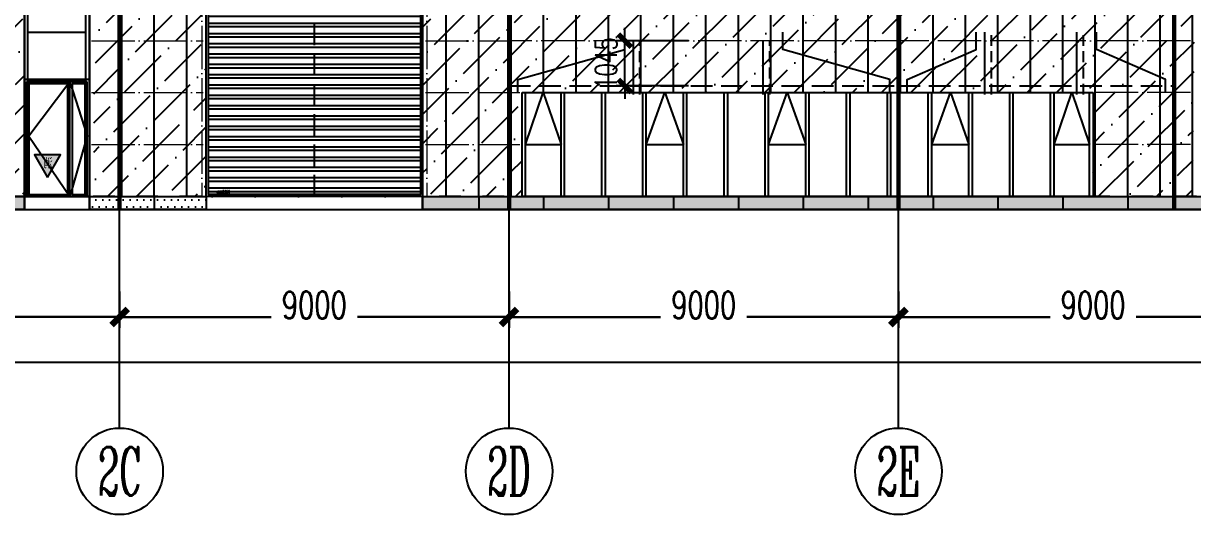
# Model space of a CAD drawing. Extents: x -2072575 to 87763, y -155913 to 742026.
# Drawn here: x -1302479 to -1275454, y 499737 to 511087 of the extents above; entities that cross this region are included whole.
import ezdxf
from ezdxf.enums import TextEntityAlignment as Align

# ---------------------------------------------------------------- set-up
doc = ezdxf.new("R2010")
doc.units = 0
doc.header["$LTSCALE"] = 1000
for name, pattern in [('20剖面图$0$DASH', [0.35, 0.25, -0.1]), ('__DASH', [0.35, 0.25, -0.1]), ('CENTER', [2, 1.25, -0.25, 0.25, -0.25]), ('DASHDOT', [1, 0.5, -0.25, 0, -0.25]), ('DASHED', [0.75, 0.5, -0.25]), ('DOT', [0.25, 0, -0.25]), ('DOTE', [2.42, 2, -0.2, 0.02, -0.2]), ('HIDDEN2', [0.1875, 0.125, -0.0625])]:
    doc.linetypes.add(name, pattern=pattern)
doc.layers.get('Defpoints').update_dxf_attribs({"color": 210})
for name, color, linetype in [('!ZN1-填充-8', 8, 'Continuous'), ('!ZN1-文字-7', 7, 'Continuous'), ('!ZN1-标注-173', 173, 'Continuous'), ('!ZN3-玻璃幕墙-4', 4, 'Continuous'), ('!ZN4-辅助材料-1', 1, 'Continuous'), ('12圆钢+30钢套管撑杆', 3, 'Continuous'), ('12圆钢斜拉条', 30, 'Continuous'), ('250×150×4.5×8 H型钢', 3, 'HIDDEN2'), ('3符号', 3, 'Continuous'), ('3铝板幕墙', 3, 'Continuous'), ('4玻璃幕墙', 4, 'Continuous'), ('A-AXIS-DOTE', 14, 'DOTE'), ('A-HATCH-2', 251, 'Continuous'), ('A-LIN-V', 9, 'Continuous'), ('A-云线', 50, 'Continuous'), ('A-门窗表显示尺寸', 160, 'Continuous'), ('AS-WALL', 40, 'Continuous'), ('DIM', 173, 'Continuous'), ('DOT', 8, 'DOT'), ('DOTE', 1, 'CENTER'), ('压型钢板', 23, 'Continuous')]:
    doc.layers.add(name, color=color, linetype=linetype)
for name, color, linetype, lineweight in [('A-WALL-HATCH', 8, 'Continuous', 13), ('冷弯薄壁C型钢 250x75x20x3.0', 51, 'DOTE', 0), ('梁', 4, 'Continuous', 18)]:
    doc.layers.add(name, color=color, linetype=linetype, lineweight=lineweight)
doc.styles.add('_TCH_AXIS', font='COMPLEX', dxfattribs={"bigfont": 'GBCBIG'})
doc.styles.add('A-STANDARD', font='SIMPLEX', dxfattribs={"bigfont": 'GBCBIG'})
doc.styles.add('DHTEXT-1', font='romans.shx', dxfattribs={"width": 0.7, "bigfont": 'chinese.shx'})
doc.styles.add('样式 1', font='romans.shx', dxfattribs={"width": 0.7, "bigfont": 'chinese.shx'})
doc.dimstyles.new('ZN200', dxfattribs={"dimscale": 200, "dimtxt": 2.5, "dimasz": 1.5, "dimexe": 1, "dimexo": 2, "dimgap": 0.9, "dimtad": 1, "dimdec": 0, "dimdsep": 46, "dimtxsty": 'DHTEXT-1', "dimblk": 'ARCHTICK', "dimcen": 2.5, "dimclrd": 173, "dimclre": 173, "dimclrt": 7, "dimazin": 2, "dimtfac": 1, "dimtdec": 0, "dimtix": 1, "dimtmove": 2, "dimatfit": 3, "dimfxl": 0, "dimtolj": 1, "dimtzin": 0, "dimarcsym": 0})
doc.dimstyles.new('ZN250', dxfattribs={"dimscale": 250, "dimtxt": 2.5, "dimasz": 1.5, "dimexe": 1, "dimexo": 2, "dimgap": 0.9, "dimtad": 1, "dimdec": 0, "dimdsep": 46, "dimtxsty": 'DHTEXT-1', "dimblk": 'ARCHTICK', "dimcen": 2.5, "dimclrd": 173, "dimclre": 173, "dimclrt": 7, "dimazin": 2, "dimtfac": 1, "dimtdec": 0, "dimtix": 1, "dimtmove": 2, "dimatfit": 3, "dimfxl": 0, "dimarcsym": 0})
pattern_1 = [(0, (1318253.53, -507087.46), (79.375, 158.75), [0, -158.75])]
pattern_2 = [(45, (1318253.53, -507087.46), (252.5697, 926.08891), [1190.625, -238.125, 0, -238.125])]

# ---------------------------------------------------------------- blocks, each defined once
blk = doc.blocks.new('_ArchTick')
at = {"color": 0, "linetype": 'ByBlock', "const_width": 0.4}
blk.add_lwpolyline([(-0.5, -0.5), (0.5, 0.5)], dxfattribs=at)
blk = doc.blocks.new('*D107')
at = {"layer": 'Defpoints', "color": 0, "ltscale": 2500, "transparency": 16777216}
for p in [(-1350902, 585773), (-1192902, 585773), (-1192902, 583646)]:
    blk.add_point(p, dxfattribs=at)
at = {"layer": 'DIM', "color": 173, "linetype": 'ByBlock', "lineweight": -2, "ltscale": 2500, "transparency": 16777216}
for p, q in [((-1350902, 585273), (-1350902, 583396)), ((-1192902, 585273), (-1192902, 583396)), ((-1350902, 583646), (-1273283, 583646)), ((-1192902, 583646), (-1270521, 583646))]:
    blk.add_line(p, q, dxfattribs=at)
at = {"layer": 'DIM', "color": 173, "lineweight": -2, "ltscale": 2500, "transparency": 16777216, "xscale": 375, "yscale": 375, "zscale": 375, "rotation": 180}
blk.add_blockref('_ArchTick', (-1350902, 583646), dxfattribs=at)
at = {"layer": 'DIM', "color": 173, "lineweight": -2, "ltscale": 2500, "transparency": 16777216, "xscale": 375, "yscale": 375, "zscale": 375}
blk.add_blockref('_ArchTick', (-1192902, 583646), dxfattribs=at)
at = {"layer": 'DIM', "color": 7, "ltscale": 2500, "transparency": 16777216, "insert": (-1271902, 583921), "char_height": 625, "attachment_point": 5, "style": 'DHTEXT-1'}
blk.add_mtext('158000', dxfattribs=at)
blk = doc.blocks.new('*D126')
at = {"layer": 'Defpoints', "color": 0, "ltscale": 2500, "transparency": 16777216}
for p in [(-1314102, 585773), (-1305102, 585773), (-1305102, 584686)]:
    blk.add_point(p, dxfattribs=at)
at = {"layer": 'DIM', "color": 173, "linetype": 'ByBlock', "lineweight": -2, "ltscale": 2500, "transparency": 16777216}
for p, q in [((-1314102, 585273), (-1314102, 584436)), ((-1305102, 585273), (-1305102, 584436)), ((-1314102, 584686), (-1310598, 584686)), ((-1305102, 584686), (-1308606, 584686))]:
    blk.add_line(p, q, dxfattribs=at)
at = {"layer": 'DIM', "color": 173, "lineweight": -2, "ltscale": 2500, "transparency": 16777216, "xscale": 375, "yscale": 375, "zscale": 375, "rotation": 180}
blk.add_blockref('_ArchTick', (-1314102, 584686), dxfattribs=at)
at = {"layer": 'DIM', "color": 173, "lineweight": -2, "ltscale": 2500, "transparency": 16777216, "xscale": 375, "yscale": 375, "zscale": 375}
blk.add_blockref('_ArchTick', (-1305102, 584686), dxfattribs=at)
at = {"layer": 'DIM', "color": 7, "ltscale": 2500, "transparency": 16777216, "insert": (-1309602, 584961), "char_height": 625, "attachment_point": 5, "style": 'DHTEXT-1'}
blk.add_mtext('9000', dxfattribs=at)
blk = doc.blocks.new('*D127')
at = {"layer": 'Defpoints', "color": 0, "ltscale": 2500, "transparency": 16777216}
for p in [(-1323102, 585773), (-1314102, 585773), (-1314102, 584686)]:
    blk.add_point(p, dxfattribs=at)
at = {"layer": 'DIM', "color": 173, "linetype": 'ByBlock', "lineweight": -2, "ltscale": 2500, "transparency": 16777216}
for p, q in [((-1323102, 585273), (-1323102, 584436)), ((-1314102, 585273), (-1314102, 584436)), ((-1323102, 584686), (-1319598, 584686)), ((-1314102, 584686), (-1317606, 584686))]:
    blk.add_line(p, q, dxfattribs=at)
at = {"layer": 'DIM', "color": 173, "lineweight": -2, "ltscale": 2500, "transparency": 16777216, "xscale": 375, "yscale": 375, "zscale": 375, "rotation": 180}
blk.add_blockref('_ArchTick', (-1323102, 584686), dxfattribs=at)
at = {"layer": 'DIM', "color": 173, "lineweight": -2, "ltscale": 2500, "transparency": 16777216, "xscale": 375, "yscale": 375, "zscale": 375}
blk.add_blockref('_ArchTick', (-1314102, 584686), dxfattribs=at)
at = {"layer": 'DIM', "color": 7, "ltscale": 2500, "transparency": 16777216, "insert": (-1318602, 584961), "char_height": 625, "attachment_point": 5, "style": 'DHTEXT-1'}
blk.add_mtext('9000', dxfattribs=at)
blk = doc.blocks.new('*D128')
at = {"layer": 'Defpoints', "color": 0, "ltscale": 2500, "transparency": 16777216}
for p in [(-1332102, 585773), (-1323102, 585773), (-1323102, 584686)]:
    blk.add_point(p, dxfattribs=at)
at = {"layer": 'DIM', "color": 173, "linetype": 'ByBlock', "lineweight": -2, "ltscale": 2500, "transparency": 16777216}
for p, q in [((-1332102, 585273), (-1332102, 584436)), ((-1323102, 585273), (-1323102, 584436)), ((-1332102, 584686), (-1328598, 584686)), ((-1323102, 584686), (-1326606, 584686))]:
    blk.add_line(p, q, dxfattribs=at)
at = {"layer": 'DIM', "color": 173, "lineweight": -2, "ltscale": 2500, "transparency": 16777216, "xscale": 375, "yscale": 375, "zscale": 375, "rotation": 180}
blk.add_blockref('_ArchTick', (-1332102, 584686), dxfattribs=at)
at = {"layer": 'DIM', "color": 173, "lineweight": -2, "ltscale": 2500, "transparency": 16777216, "xscale": 375, "yscale": 375, "zscale": 375}
blk.add_blockref('_ArchTick', (-1323102, 584686), dxfattribs=at)
at = {"layer": 'DIM', "color": 7, "ltscale": 2500, "transparency": 16777216, "insert": (-1327602, 584961), "char_height": 625, "attachment_point": 5, "style": 'DHTEXT-1'}
blk.add_mtext('9000', dxfattribs=at)
blk = doc.blocks.new('*D129')
at = {"layer": 'Defpoints', "color": 0, "ltscale": 2500, "transparency": 16777216}
for p in [(-1341102, 585773), (-1332102, 585773), (-1332102, 584686)]:
    blk.add_point(p, dxfattribs=at)
at = {"layer": 'DIM', "color": 173, "linetype": 'ByBlock', "lineweight": -2, "ltscale": 2500, "transparency": 16777216}
for p, q in [((-1341102, 585273), (-1341102, 584436)), ((-1332102, 585273), (-1332102, 584436)), ((-1341102, 584686), (-1337598, 584686)), ((-1332102, 584686), (-1335606, 584686))]:
    blk.add_line(p, q, dxfattribs=at)
at = {"layer": 'DIM', "color": 173, "lineweight": -2, "ltscale": 2500, "transparency": 16777216, "xscale": 375, "yscale": 375, "zscale": 375, "rotation": 180}
blk.add_blockref('_ArchTick', (-1341102, 584686), dxfattribs=at)
at = {"layer": 'DIM', "color": 173, "lineweight": -2, "ltscale": 2500, "transparency": 16777216, "xscale": 375, "yscale": 375, "zscale": 375}
blk.add_blockref('_ArchTick', (-1332102, 584686), dxfattribs=at)
at = {"layer": 'DIM', "color": 7, "ltscale": 2500, "transparency": 16777216, "insert": (-1336602, 584961), "char_height": 625, "attachment_point": 5, "style": 'DHTEXT-1'}
blk.add_mtext('9000', dxfattribs=at)
blk = doc.blocks.new('卓越-轴号')
blk.add_circle((0, 0), 4)
at = {"color": 0, "style": '_TCH_AXIS', "width": 1.041667, "flags": 8}
blk.add_attdef('A', text='', height=4.48, dxfattribs=at).set_placement((-2, -2.24), (2, -2.24), align=Align.FIT)
blk = doc.blocks.new('消防救援口标识')
blk.add_wipeout([(0, 0), (-150, 260), (150, 260)]).dxf.layer = '!ZN1-标注-173'
at = {"layer": '!ZN1-填充-8'}
h = blk.add_hatch(color=252, dxfattribs=at)
h.dxf.hatch_style = 1
h.paths.add_polyline_path([(0, 0), (-150, 260), (150, 260)])
at = {"layer": '!ZN1-标注-173'}
blk.add_lwpolyline([(0, 0), (-150, 260), (150, 260)], close=True, dxfattribs=at)
at = {"layer": '!ZN1-文字-7', "ltscale": 1.5, "style": '样式 1', "width": 0.7}
blk.add_text('消', height=120, dxfattribs=at).set_placement((-62, 164), align=Align.MIDDLE_LEFT)
blk = doc.blocks.new('w4243')
at = {"layer": '!ZN4-辅助材料-1', "xscale": 2, "yscale": 2, "zscale": 2}
blk.add_blockref('消防救援口标识', (-1646421, 506714), dxfattribs=at)
blk = doc.blocks.new('WM1328')
at = {"layer": '4玻璃幕墙'}
for p, q in [((-1822540, 519937), (-1821040, 519937)), ((-1822540, 517237), (-1822540, 519937)), ((-1822490, 517237), (-1822490, 519887)), ((-1822490, 519887), (-1822090, 519887)), ((-1822440, 517287), (-1822440, 519837)), ((-1822440, 519837), (-1822140, 519837)), ((-1822140, 519837), (-1822140, 517287)), ((-1822090, 517237), (-1822090, 519887)), ((-1822090, 519887), (-1821090, 519887)), ((-1822040, 517287), (-1822040, 519837)), ((-1822040, 519837), (-1821140, 519837)), ((-1821090, 519887), (-1821090, 517237)), ((-1821040, 519937), (-1821040, 517237)), ((-1822140, 517287), (-1822440, 517287)), ((-1821140, 517287), (-1822040, 517287)), ((-1821040, 517237), (-1822540, 517237))]:
    blk.add_line(p, q, dxfattribs=at)
blk.add_lwpolyline([(-1822090, 519887), (-1822490, 518640), (-1822090, 517237)], dxfattribs=at)
at = {"layer": 'A-WALL-HATCH'}
blk.add_blockref('w4243', (-175149, 10966), dxfattribs=at)
at = {"layer": '4玻璃幕墙'}
blk.add_line((-1821140, 519837), (-1821140, 517287), dxfattribs=at)
blk.add_lwpolyline([(-1822090, 519887), (-1821140, 518630), (-1822090, 517237)], dxfattribs=at)
blk = doc.blocks.new('20250905092536')
at = {"layer": '!ZN1-填充-8'}
h = blk.add_hatch(dxfattribs=at)
h.set_pattern_fill('ANSI36', color=252, scale=300, style=0)
h.set_pattern_definition(pattern_2)
h.paths.add_polyline_path([(15800, 0), (-800, 0), (-800, 17650), (15800, 17650)])
h = blk.add_hatch(dxfattribs=at)
h.set_pattern_fill('ANSI36', color=252, scale=300, style=0)
h.set_pattern_definition(pattern_2)
h.paths.add_polyline_path([(43000, 17650), (17400, 17650), (17400, 0), (20000, 0), (20000, 5000), (25000, 5000), (25000, 0), (25300, 0), (27300, 0), (27300, 2400), (40500, 2400), (40500, 0), (27300, 0), (42800, 0)])
h = blk.add_hatch(dxfattribs=at)
h.set_pattern_fill('ANSI36', color=252, scale=300, style=0)
h.set_pattern_definition(pattern_2)
h.paths.add_polyline_path([(69800, 0), (46600, 0), (67500, 0), (67500, 2400), (46500, 2400), (46500, 0), (42779, 0), (42800, 0), (44300, 0), (44300, 17650), (69800, 17650)])
h = blk.add_hatch(dxfattribs=at)
h.set_pattern_fill('DOTS', color=252, scale=100, style=0)
h.set_pattern_definition(pattern_1)
h.paths.add_polyline_path([(-800, 0), (15800, 0), (15800, -300), (-800, -300)])
h = blk.add_hatch(dxfattribs=at)
h.set_pattern_fill('DOTS', color=252, scale=100, style=0)
h.set_pattern_definition(pattern_1)
h.paths.add_polyline_path([(17300, 0), (20000, 0), (20000, -300), (17300, -300)])
h = blk.add_hatch(dxfattribs=at)
h.set_pattern_fill('DOTS', color=252, scale=100, style=0)
h.set_pattern_definition(pattern_1)
h.paths.add_polyline_path([(25000, 0), (69800, 0), (69800, -300), (25000, -300)])
at = {"layer": '!ZN3-玻璃幕墙-4', "color": 252, "ltscale": 10}
for points in [[(27380, 1200), (27791, 2400), (28203, 1200)], [(30169, 1200), (30600, 2400), (31031, 1200)], [(32997, 1200), (33429, 2400), (33860, 1200)], [(36769, 1200), (37200, 2400), (37631, 1200)], [(39597, 1200), (40009, 2400), (40420, 1200)]]:
    blk.add_lwpolyline(points, dxfattribs=at)
at = {"layer": '3铝板幕墙', "color": 252, "ltscale": 2000}
for p, q in [((18800, 0), (18800, -300)), ((20000, 0), (20000, -300)), ((26300, 0), (26300, -300)), ((27800, 0), (27800, -300)), ((29300, 0), (29300, -300)), ((30800, 0), (30800, -300)), ((32300, 0), (32300, -300)), ((33800, 0), (33800, -300)), ((35300, 0), (35300, -300)), ((36800, 0), (36800, -300)), ((38300, 0), (38300, -300)), ((39800, 0), (39800, -300)), ((41300, 0), (41300, -300))]:
    blk.add_line(p, q, dxfattribs=at)
blk.add_lwpolyline([(25000, 0), (69800, 0), (69800, -300), (25000, -300)], close=True, dxfattribs=at)
at = {"layer": '4玻璃幕墙', "color": 252, "ltscale": 1.5}
for p, q in [((42800, 0), (42800, 8200)), ((15880, 3800), (17220, 3800)), ((27300, 0), (27300, 2400)), ((27300, 2400), (40500, 2400)), ((27380, 0), (27380, 2400)), ((28203, 0), (28203, 2400)), ((28283, 0), (28283, 2400)), ((29146, 0), (29146, 2400)), ((29226, 0), (29226, 2400)), ((30089, 0), (30089, 2400)), ((30169, 0), (30169, 2400)), ((31031, 0), (31031, 2400)), ((31111, 0), (31111, 2400)), ((31974, 0), (31974, 2400)), ((32054, 0), (32054, 2400)), ((32917, 0), (32917, 2400)), ((32997, 0), (32997, 2400)), ((33860, 0), (33860, 2400)), ((33940, 0), (33940, 2400)), ((34803, 0), (34803, 2400)), ((34883, 0), (34883, 2400)), ((35746, 0), (35746, 2400)), ((35826, 0), (35826, 2400)), ((36689, 0), (36689, 2400)), ((36769, 0), (36769, 2400)), ((37631, 0), (37631, 2400)), ((37711, 0), (37711, 2400)), ((38574, 0), (38574, 2400)), ((38654, 0), (38654, 2400)), ((39517, 0), (39517, 2400)), ((39597, 0), (39597, 2400)), ((40420, 0), (40420, 2400)), ((40500, 2400), (40500, 0)), ((27380, 1200), (28203, 1200)), ((30169, 1200), (31031, 1200)), ((32997, 1200), (33860, 1200)), ((36769, 1200), (37631, 1200)), ((39597, 1200), (40420, 1200)), ((40500, 0), (27300, 0))]:
    blk.add_line(p, q, dxfattribs=at)
at = {"layer": '压型钢板', "color": 252, "ltscale": 10}
for p, q in [((18050, 0), (18050, 17700)), ((18800, 0), (18800, 17700)), ((19550, 0), (19550, 17700)), ((25550, 0), (25550, 17700)), ((26300, 0), (26300, 17700)), ((27050, 0), (27050, 17700)), ((27800, 2400), (27800, 17700)), ((28550, 2400), (28550, 17700)), ((29300, 2400), (29300, 17700)), ((30050, 2400), (30050, 17700)), ((30800, 2400), (30800, 17700)), ((31550, 2400), (31550, 17700)), ((32300, 2400), (32300, 17700)), ((33050, 2400), (33050, 17700)), ((33800, 2400), (33800, 17700)), ((34550, 2400), (34550, 17700)), ((35300, 2400), (35300, 17700)), ((36050, 2400), (36050, 17700)), ((36800, 2400), (36800, 17700)), ((37550, 2400), (37550, 17700)), ((38300, 2400), (38300, 17700)), ((39050, 2400), (39050, 17700)), ((39800, 2400), (39800, 17700)), ((40550, 0), (40550, 17700)), ((41300, 0), (41300, 17700)), ((42050, 0), (42050, 17700))]:
    blk.add_line(p, q, dxfattribs=at)
at = {"color": 252, "xscale": -1}
blk.add_blockref('WM1328', (-1805240, -517237), dxfattribs=at)
at = {"layer": '3铝板幕墙', "color": 252, "ltscale": 2000}
for points in [[(-800, 0), (15800, 0), (15800, -300), (-800, -300)], [(17300, 0), (20000, 0), (20000, -300), (17300, -300)]]:
    blk.add_lwpolyline(points, close=True, dxfattribs=at)
at = {"layer": '4玻璃幕墙', "color": 252, "ltscale": 1.5}
for p, q in [((15800, 0), (15800, 8200)), ((15880, 0), (15880, 8200)), ((17220, 0), (17220, 8200)), ((17300, 0), (17300, 8200)), ((15880, 2700), (17220, 2700)), ((17300, 0), (15800, 0))]:
    blk.add_line(p, q, dxfattribs=at)
at = {"layer": '4玻璃幕墙', "color": 252}
for p, q in [((17300, 2700), (15800, 2700)), ((15800, 2700), (15800, 0)), ((16850, 2650), (15850, 2650)), ((15850, 2650), (15850, 0)), ((16800, 2600), (15900, 2600)), ((16800, 50), (16800, 2600)), ((16850, 0), (16850, 2650)), ((17250, 2650), (16850, 2650)), ((16900, 2600), (16900, 50)), ((17200, 2600), (16900, 2600)), ((17200, 50), (17200, 2600)), ((17250, 0), (17250, 2650)), ((17300, 0), (17300, 2700)), ((15900, 50), (16800, 50)), ((16900, 50), (17200, 50)), ((15800, 0), (17300, 0))]:
    blk.add_line(p, q, dxfattribs=at)
blk.add_lwpolyline([(16850, 2650), (17250, 1403), (16850, 0)], dxfattribs=at)
at = {"layer": '压型钢板', "color": 252, "ltscale": 10}
for p, q in [((15800, -300), (15800, 17700)), ((17300, 0), (17300, 17700))]:
    blk.add_line(p, q, dxfattribs=at)
at = {"layer": 'A-WALL-HATCH', "color": 252, "xscale": -1}
blk.add_blockref('w4243', (-1630091, -506271), dxfattribs=at)
at = {"layer": '4玻璃幕墙', "color": 252}
blk.add_line((15900, 2600), (15900, 50), dxfattribs=at)
blk.add_lwpolyline([(16850, 2650), (15900, 1393), (16850, 0)], dxfattribs=at)
blk = doc.blocks.new('*D1759')
at = {"layer": 'Defpoints', "color": 0, "ltscale": 2500, "transparency": 16777216}
for p in [(-800, -1697), (157200, -1697), (157200, -3824)]:
    blk.add_point(p, dxfattribs=at)
at = {"layer": 'DIM', "color": 173, "linetype": 'ByBlock', "lineweight": -2, "ltscale": 2500, "transparency": 16777216}
for p, q in [((-800, -2197), (-800, -4074)), ((157200, -2197), (157200, -4074)), ((-800, -3824), (76819, -3824)), ((157200, -3824), (79581, -3824))]:
    blk.add_line(p, q, dxfattribs=at)
at = {"layer": 'DIM', "color": 173, "lineweight": -2, "ltscale": 2500, "transparency": 16777216, "xscale": 375, "yscale": 375, "zscale": 375, "rotation": 180}
blk.add_blockref('_ArchTick', (-800, -3824), dxfattribs=at)
at = {"layer": 'DIM', "color": 173, "lineweight": -2, "ltscale": 2500, "transparency": 16777216, "xscale": 375, "yscale": 375, "zscale": 375}
blk.add_blockref('_ArchTick', (157200, -3824), dxfattribs=at)
at = {"layer": 'DIM', "color": 7, "ltscale": 2500, "transparency": 16777216, "insert": (78200, -3549), "char_height": 625, "attachment_point": 5, "style": 'DHTEXT-1'}
blk.add_mtext('158000', dxfattribs=at)
blk = doc.blocks.new('*D1775')
at = {"layer": 'Defpoints', "color": 0, "ltscale": 2500, "transparency": 16777216}
for p in [(36000, -1697), (45000, -1697), (45000, -2784)]:
    blk.add_point(p, dxfattribs=at)
at = {"layer": 'DIM', "color": 173, "linetype": 'ByBlock', "lineweight": -2, "ltscale": 2500, "transparency": 16777216}
for p, q in [((36000, -2197), (36000, -3034)), ((45000, -2197), (45000, -3034)), ((36000, -2784), (39504, -2784)), ((45000, -2784), (41496, -2784))]:
    blk.add_line(p, q, dxfattribs=at)
at = {"layer": 'DIM', "color": 173, "lineweight": -2, "ltscale": 2500, "transparency": 16777216, "xscale": 375, "yscale": 375, "zscale": 375, "rotation": 180}
blk.add_blockref('_ArchTick', (36000, -2784), dxfattribs=at)
at = {"layer": 'DIM', "color": 173, "lineweight": -2, "ltscale": 2500, "transparency": 16777216, "xscale": 375, "yscale": 375, "zscale": 375}
blk.add_blockref('_ArchTick', (45000, -2784), dxfattribs=at)
at = {"layer": 'DIM', "color": 7, "ltscale": 2500, "transparency": 16777216, "insert": (40500, -2509), "char_height": 625, "attachment_point": 5, "style": 'DHTEXT-1'}
blk.add_mtext('9000', dxfattribs=at)
blk = doc.blocks.new('*D1776')
at = {"layer": 'Defpoints', "color": 0, "ltscale": 2500, "transparency": 16777216}
for p in [(27000, -1697), (36000, -1697), (36000, -2784)]:
    blk.add_point(p, dxfattribs=at)
at = {"layer": 'DIM', "color": 173, "linetype": 'ByBlock', "lineweight": -2, "ltscale": 2500, "transparency": 16777216}
for p, q in [((27000, -2197), (27000, -3034)), ((36000, -2197), (36000, -3034)), ((27000, -2784), (30504, -2784)), ((36000, -2784), (32496, -2784))]:
    blk.add_line(p, q, dxfattribs=at)
at = {"layer": 'DIM', "color": 173, "lineweight": -2, "ltscale": 2500, "transparency": 16777216, "xscale": 375, "yscale": 375, "zscale": 375, "rotation": 180}
blk.add_blockref('_ArchTick', (27000, -2784), dxfattribs=at)
at = {"layer": 'DIM', "color": 173, "lineweight": -2, "ltscale": 2500, "transparency": 16777216, "xscale": 375, "yscale": 375, "zscale": 375}
blk.add_blockref('_ArchTick', (36000, -2784), dxfattribs=at)
at = {"layer": 'DIM', "color": 7, "ltscale": 2500, "transparency": 16777216, "insert": (31500, -2509), "char_height": 625, "attachment_point": 5, "style": 'DHTEXT-1'}
blk.add_mtext('9000', dxfattribs=at)
blk = doc.blocks.new('*D1777')
at = {"layer": 'Defpoints', "color": 0, "ltscale": 2500, "transparency": 16777216}
for p in [(18000, -1697), (27000, -1697), (27000, -2784)]:
    blk.add_point(p, dxfattribs=at)
at = {"layer": 'DIM', "color": 173, "linetype": 'ByBlock', "lineweight": -2, "ltscale": 2500, "transparency": 16777216}
for p, q in [((18000, -2197), (18000, -3034)), ((27000, -2197), (27000, -3034)), ((18000, -2784), (21504, -2784)), ((27000, -2784), (23496, -2784))]:
    blk.add_line(p, q, dxfattribs=at)
at = {"layer": 'DIM', "color": 173, "lineweight": -2, "ltscale": 2500, "transparency": 16777216, "xscale": 375, "yscale": 375, "zscale": 375, "rotation": 180}
blk.add_blockref('_ArchTick', (18000, -2784), dxfattribs=at)
at = {"layer": 'DIM', "color": 173, "lineweight": -2, "ltscale": 2500, "transparency": 16777216, "xscale": 375, "yscale": 375, "zscale": 375}
blk.add_blockref('_ArchTick', (27000, -2784), dxfattribs=at)
at = {"layer": 'DIM', "color": 7, "ltscale": 2500, "transparency": 16777216, "insert": (22500, -2509), "char_height": 625, "attachment_point": 5, "style": 'DHTEXT-1'}
blk.add_mtext('9000', dxfattribs=at)
blk = doc.blocks.new('*D1778')
at = {"layer": 'Defpoints', "color": 0, "ltscale": 2500, "transparency": 16777216}
for p in [(9000, -1697), (18000, -1697), (18000, -2784)]:
    blk.add_point(p, dxfattribs=at)
at = {"layer": 'DIM', "color": 173, "linetype": 'ByBlock', "lineweight": -2, "ltscale": 2500, "transparency": 16777216}
for p, q in [((9000, -2197), (9000, -3034)), ((18000, -2197), (18000, -3034)), ((9000, -2784), (12504, -2784)), ((18000, -2784), (14496, -2784))]:
    blk.add_line(p, q, dxfattribs=at)
at = {"layer": 'DIM', "color": 173, "lineweight": -2, "ltscale": 2500, "transparency": 16777216, "xscale": 375, "yscale": 375, "zscale": 375, "rotation": 180}
blk.add_blockref('_ArchTick', (9000, -2784), dxfattribs=at)
at = {"layer": 'DIM', "color": 173, "lineweight": -2, "ltscale": 2500, "transparency": 16777216, "xscale": 375, "yscale": 375, "zscale": 375}
blk.add_blockref('_ArchTick', (18000, -2784), dxfattribs=at)
at = {"layer": 'DIM', "color": 7, "ltscale": 2500, "transparency": 16777216, "insert": (13500, -2509), "char_height": 625, "attachment_point": 5, "style": 'DHTEXT-1'}
blk.add_mtext('9000', dxfattribs=at)
blk = doc.blocks.new('JLM5050')
at = {"layer": 'A-HATCH-2'}
h = blk.add_hatch(dxfattribs=at)
h.set_pattern_fill('ANSI32', color=256, scale=50, angle=45)
h.set_pattern_definition([(180, (0, 0), (-1e-14, -238.125), []), (180, (-79.38, 79.38), (-1e-14, -238.125), [])])
h.paths.add_polyline_path([(-1643430, 522187), (-1638530, 522187), (-1638530, 517287), (-1643430, 517287)])
at = {"layer": 'A-AXIS-DOTE', "linetype": '__DASH', "ltscale": 2}
blk.add_line((-1640980, 517237), (-1640980, 522237), dxfattribs=at)
at = {"layer": 'A-LIN-V'}
blk.add_lwpolyline([(-1643480, 522237), (-1638480, 522237), (-1638480, 517237), (-1643480, 517237)], close=True, dxfattribs=at)
at = {"layer": 'A-门窗表显示尺寸'}
blk.add_lwpolyline([(-1643430, 522187), (-1638530, 522187), (-1638530, 517287), (-1643430, 517287)], close=True, dxfattribs=at)
at = {"layer": 'A-门窗表显示尺寸', "color": 3, "style": 'A-STANDARD', "width": 0.705882}
blk.add_text('JLM5050', height=59.5, dxfattribs=at).set_placement((-1643230, 517317))
blk = doc.blocks.new('*D3513')
at = {"layer": 'Defpoints', "color": 0, "ltscale": 10, "transparency": 16777216}
for p in [(-1288579, 510687), (-1286704, 510687), (-1286704, 509642)]:
    blk.add_point(p, dxfattribs=at)
at = {"layer": 'DIM', "color": 173, "linetype": 'ByBlock', "lineweight": -2, "ltscale": 10, "transparency": 16777216}
for p, q in [((-1288579, 510687), (-1288579, 510987)), ((-1287104, 510687), (-1288779, 510687)), ((-1288579, 509642), (-1288579, 510687)), ((-1287104, 509642), (-1288779, 509642)), ((-1288579, 509642), (-1288579, 509342))]:
    blk.add_line(p, q, dxfattribs=at)
at = {"layer": 'DIM', "color": 173, "lineweight": -2, "ltscale": 10, "transparency": 16777216, "xscale": 300, "yscale": 300, "zscale": 300}
for p, rotation in [((-1288579, 510687), 270), ((-1288579, 509642), 90)]:
    blk.add_blockref('_ArchTick', p, dxfattribs=dict(at, rotation=rotation))
at = {"layer": 'DIM', "color": 7, "ltscale": 10, "transparency": 16777216, "insert": (-1289009, 510165), "char_height": 500, "attachment_point": 5, "rotation": 90, "style": 'DHTEXT-1'}
blk.add_mtext('\\A1;1045', dxfattribs=at)
blk = doc.blocks.new('20250821133133')
at = {"layer": 'DOT', "linetype": 'DASHDOT'}
blk.add_line((163899.6, 0), (-7859.1, 0), dxfattribs=at)
at = {"layer": 'DOTE', "ltscale": 250}
for p, q in [((18000, -5350), (18000, 21247.6)), ((27000, -5350), (27000, 21247.6)), ((36000, -5350), (36000, 21247.6))]:
    blk.add_line(p, q, dxfattribs=at)
at = {"layer": '3符号', "color": 7}
ref = blk.add_blockref('卓越-轴号', (18001.1, -6350), dxfattribs=dict(at, xscale=250, yscale=250, zscale=250))
ref.add_attrib('A', '2C', dxfattribs={"layer": '0', "color": 0, "height": 1120, "style": '_TCH_AXIS', "width": 0.535714}).set_placement((17501.1, -6910), (18501.1, -6910), align=Align.FIT)
ref = blk.add_blockref('卓越-轴号', (27001.1, -6350), dxfattribs=dict(at, xscale=250, yscale=250, zscale=250))
ref.add_attrib('A', '2D', dxfattribs={"layer": '0', "color": 0, "height": 1120, "style": '_TCH_AXIS', "width": 0.506757}).set_placement((26501.1, -6910), (27501.1, -6910), align=Align.FIT)
ref = blk.add_blockref('卓越-轴号', (36001.1, -6350), dxfattribs=dict(at, xscale=250, yscale=250, zscale=250))
ref.add_attrib('A', '2E', dxfattribs={"layer": '0', "color": 0, "height": 1120, "style": '_TCH_AXIS', "width": 0.520833}).set_placement((35501.1, -6910), (36501.1, -6910), align=Align.FIT)
at = {"layer": 'DIM', "ltscale": 2500}
for base, p1, p2, picture, middle in [((157200, -3824.1), (-800, -1697.5), (157200, -1697.5), '*D107', (78200, -3549.1)), ((18000, -2784.1), (9000, -1697.5), (18000, -1697.5), '*D129', (13500, -2509.1)), ((27000, -2784.1), (18000, -1697.5), (27000, -1697.5), '*D128', (22500, -2509.1)), ((36000, -2784.1), (27000, -1697.5), (36000, -1697.5), '*D127', (31500, -2509.1)), ((45000, -2784.1), (36000, -1697.5), (45000, -1697.5), '*D126', (40500, -2509.1))]:
    dim = blk.add_linear_dim(base=base, p1=p1, p2=p2, angle=0, dimstyle='ZN250', dxfattribs=at)
    dim.commit()
    dim.dimension.update_dxf_attribs({"geometry": picture, "text_midpoint": middle, "dimtype": 129, "insert": (1350101.9, -587470.4)})
blk = doc.blocks.new('20250821140118')
at = {"layer": 'DOT', "linetype": 'DASHDOT'}
blk.add_line((163899.6, 0), (-7859.1, 0), dxfattribs=at)
at = {"layer": 'DOTE', "ltscale": 250}
for p, q in [((18000, -5350), (18000, 21247.6)), ((27000, -5350), (27000, 21247.6)), ((36000, -5350), (36000, 21247.6))]:
    blk.add_line(p, q, dxfattribs=at)
at = {"layer": '3符号', "color": 7}
ref = blk.add_blockref('卓越-轴号', (18001.1, -6350), dxfattribs=dict(at, xscale=250, yscale=250, zscale=250))
ref.add_attrib('A', '2C', dxfattribs={"layer": '0', "color": 0, "height": 1120, "style": '_TCH_AXIS', "width": 0.535714}).set_placement((17501.1, -6910), (18501.1, -6910), align=Align.FIT)
ref = blk.add_blockref('卓越-轴号', (27001.1, -6350), dxfattribs=dict(at, xscale=250, yscale=250, zscale=250))
ref.add_attrib('A', '2D', dxfattribs={"layer": '0', "color": 0, "height": 1120, "style": '_TCH_AXIS', "width": 0.506757}).set_placement((26501.1, -6910), (27501.1, -6910), align=Align.FIT)
ref = blk.add_blockref('卓越-轴号', (36001.1, -6350), dxfattribs=dict(at, xscale=250, yscale=250, zscale=250))
ref.add_attrib('A', '2E', dxfattribs={"layer": '0', "color": 0, "height": 1120, "style": '_TCH_AXIS', "width": 0.520833}).set_placement((35501.1, -6910), (36501.1, -6910), align=Align.FIT)
at = {"layer": 'DIM', "ltscale": 2500}
for base, p1, p2, picture, middle in [((157200, -3824.1), (-800, -1697.5), (157200, -1697.5), '*D1759', (78200, -3549.1)), ((18000, -2784.1), (9000, -1697.5), (18000, -1697.5), '*D1778', (13500, -2509.1)), ((27000, -2784.1), (18000, -1697.5), (27000, -1697.5), '*D1777', (22500, -2509.1)), ((36000, -2784.1), (27000, -1697.5), (36000, -1697.5), '*D1776', (31500, -2509.1)), ((45000, -2784.1), (36000, -1697.5), (45000, -1697.5), '*D1775', (40500, -2509.1))]:
    dim = blk.add_linear_dim(base=base, p1=p1, p2=p2, angle=0, dimstyle='ZN250', dxfattribs=at)
    dim.commit()
    dim.dimension.update_dxf_attribs({"geometry": picture, "text_midpoint": middle, "dimtype": 129})

msp = doc.modelspace()

# ---------------------------------------------------------------- linework, layer by layer
at = {"layer": 'A-LIN-V'}
for p, q in [((-1302453.5, 524737.5), (-1302453.5, 506787.5)), ((-1300953.5, 524737.5), (-1300953.5, 506787.5)), ((-1300953.5, 507087.5), (-1302453.5, 507087.5)), ((-1300953.5, 507087.5), (-1302453.5, 507087.5)), ((-1300953.5, 507087.5), (-1302453.5, 507087.5)), ((-1298253.5, 507087.5), (-1298253.5, 506787.5)), ((-1293253.5, 507087.5), (-1293253.5, 506787.5))]:
    msp.add_line(p, q, dxfattribs=at)
at = {"layer": 'AS-WALL'}
msp.add_line((-1326112.7, 506787.5), (-1154087.7, 506787.5), dxfattribs=at)

# ---------------------------------------------------------------- block references
at = {"layer": 'A-云线', "ltscale": 10}
msp.add_blockref('20250821133133', (-1318253.5, 507087.5), dxfattribs=at)

# ---------------------------------------------------------------- next in the draw order: block references
at = {"layer": '3铝板幕墙', "ltscale": 1000}
msp.add_blockref('20250905092536', (-1318253.5, 507087.5), dxfattribs=at)

# ---------------------------------------------------------------- next in the draw order: linework, layer by layer
at = {"layer": '12圆钢+30钢套管撑杆', "color": 3}
for p, q in [((-1280253.5, 509442.5), (-1280253.5, 510887.5)), ((-1278128.5, 509442.5), (-1278128.5, 510887.5)), ((-1288378.5, 509442.5), (-1288378.5, 510687.5)), ((-1285378.5, 509442.5), (-1285378.5, 510687.5))]:
    msp.add_line(p, q, dxfattribs=at)
at = {"layer": '12圆钢+30钢套管撑杆', "color": 3, "linetype": 'DASHED', "ltscale": 0.5}
for p, q in [((-1280103.5, 509442.5), (-1280103.5, 510887.5)), ((-1277978.5, 509442.5), (-1277978.5, 510887.5)), ((-1288228.5, 509442.5), (-1288228.5, 510687.5)), ((-1285228.5, 509442.5), (-1285228.5, 510687.5))]:
    msp.add_line(p, q, dxfattribs=at)
at = {"layer": '12圆钢斜拉条', "ltscale": 1000}
for points in [[(-1291053.5, 509492.5), (-1291053.5, 509792.5), (-1288578.5, 510487.5), (-1288578.5, 510887.5)], [(-1282453.5, 509492.5), (-1282453.5, 509792.5), (-1284928.5, 510487.5), (-1284928.5, 510887.5)], [(-1282053.5, 509492.5), (-1282053.5, 509792.5), (-1280453.5, 510487.5), (-1280453.5, 510887.5)], [(-1276078.5, 509492.5), (-1276078.5, 509792.5), (-1277678.5, 510487.5), (-1277678.5, 510887.5)]]:
    msp.add_lwpolyline(points, dxfattribs=at)
at = {"layer": '250×150×4.5×8 H型钢', "linetype": '20剖面图$0$DASH', "ltscale": 2}
for p, q in [((-1291253.5, 509642.5), (-1282253.5, 509642.5)), ((-1282253.5, 509642.5), (-1275878.5, 509642.5))]:
    msp.add_line(p, q, dxfattribs=at)
at = {"layer": '冷弯薄壁C型钢 250x75x20x3.0', "ltscale": 0.5}
for p, q in [((-1298351.1, 512242.5), (-1298351.1, 507087.5)), ((-1298253.5, 512242.5), (-1298253.5, 507087.5)), ((-1293253.5, 512242.5), (-1293253.5, 507087.5)), ((-1293156, 512242.5), (-1293156, 507087.5)), ((-1300903.5, 510687.5), (-1298323.5, 510687.5)), ((-1293183.5, 510687.5), (-1291253.5, 510687.5)), ((-1282253.5, 510687.5), (-1291253.5, 510687.5)), ((-1275503.5, 510687.5), (-1282253.5, 510687.5)), ((-1300903.5, 509487.5), (-1298323.5, 509487.5)), ((-1293183.5, 509487.5), (-1291003.5, 509487.5)), ((-1275503.5, 509487.5), (-1277703.5, 509487.5)), ((-1300903.5, 508287.5), (-1298323.5, 508287.5)), ((-1293183.5, 508287.5), (-1291003.5, 508287.5)), ((-1275503.5, 508287.5), (-1277703.5, 508287.5)), ((-1300903.5, 507087.5), (-1298323.5, 507087.5)), ((-1293183.5, 507087.5), (-1291003.5, 507087.5)), ((-1275503.5, 507087.5), (-1277703.5, 507087.5))]:
    msp.add_line(p, q, dxfattribs=at)
at = {"layer": '梁', "ltscale": 10, "const_width": 100}
for points in [[(-1300253.5, 524787.5), (-1300253.5, 506787.5)], [(-1291253.5, 524787.5), (-1291253.5, 506787.5)], [(-1282253.5, 524787.5), (-1282253.5, 506787.5)]]:
    msp.add_lwpolyline(points, dxfattribs=at)
at = {"layer": '梁', "color": 1, "ltscale": 10, "const_width": 100}
msp.add_lwpolyline([(-1275878.5, 524787.5), (-1275878.5, 506787.5)], dxfattribs=at)

# ---------------------------------------------------------------- next in the draw order: block references
at = {"layer": 'A-LIN-V'}
msp.add_blockref('JLM5050', (345226.6, -10150), dxfattribs=at)
at = {"layer": 'A-云线', "ltscale": 10}
msp.add_blockref('20250821140118', (-1318253.5, 507087.5), dxfattribs=at)

# ---------------------------------------------------------------- next in the draw order: dimensions: what is measured, and where the dimension line sits
at = {"layer": 'DIM', "ltscale": 10}
dim = msp.add_linear_dim(base=(-1288578.5, 510687.5), p1=(-1286703.5, 509642.5), p2=(-1286703.5, 510687.5), angle=90, dimstyle='ZN200', override={"dimfxl": 2}, dxfattribs=at)
dim.commit()
dim.dimension.update_dxf_attribs({"geometry": '*D3513', "text_midpoint": (-1289008.5, 510165)})

doc.saveas('drawing.dxf')
